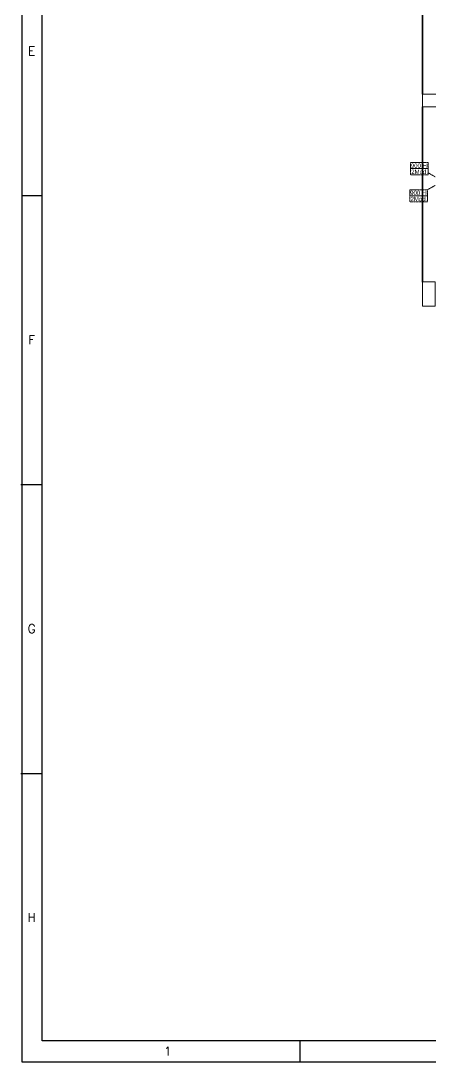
# Model space of a CAD drawing. Extents: x 2982526 to 3410143, y -1442121 to -1332990.
# Drawn here: x 2982526 to 2990087, y -1389320 to -1370105 of the extents above; entities that cross this region are included whole.
import ezdxf
from ezdxf.enums import TextEntityAlignment as Align

# ---------------------------------------------------------------- set-up
doc = ezdxf.new("R2010")
doc.units = 0
doc.header["$MEASUREMENT"] = 0
doc.linetypes.add('1', pattern=[0, 0, 0])
doc.linetypes.add('DASHED2', pattern=[0.375, 0.25, -0.125])
doc.layers.add('CFT_LOOPING', color=7, linetype='1', lineweight=0, true_color=0xd6d600)
doc.layers.add('Column', color=162, linetype='Continuous', lineweight=13)
doc.layers.add('WALL', color=7, linetype='1', lineweight=35)
doc.layers.add('TEXT', color=5, linetype='1')
doc.layers.add('TITLE', color=7, linetype='Continuous')
doc.styles.add('ROMANS', font='romans.shx')

# ---------------------------------------------------------------- blocks, each defined once
blk = doc.blocks.new('A$C1BA14061')
at = {"layer": 'TITLE', "color": 7}
for p, q in [((0, -140464), (0, 0)), ((203982, -140464), (0, -140464))]:
    blk.add_line(p, q, dxfattribs=at)
at = {"layer": 'TITLE'}
for p, q in [((1204, -139174), (1204, -1290)), ((202692, -139174), (1204, -139174))]:
    blk.add_line(p, q, dxfattribs=at)
at = {"layer": 'TITLE', "color": 0}
for p, q in [((0, -87790), (1204, -87790)), ((-86, -105348), (1204, -105348)), ((-86, -122906), (1204, -122906)), ((16920, -140464), (16920, -139174))]:
    blk.add_line(p, q, dxfattribs=at)
at = {"layer": 'TITLE', "color": 0, "style": 'ROMANS', "width": 1}
for s, p in [('E', (573, -78997)), ('F', (573, -96555)), ('G', (573, -114113)), ('H', (573, -131671)), ('1', (8852, -139799))]:
    blk.add_text(s, height=535, dxfattribs=at).set_placement(p, align=Align.MIDDLE)
blk = doc.blocks.new('Q5YYYU')
at = {"layer": 'Column'}
for points in [[(450, 3910), (450, 3680), (0, 3680), (0, 3910)], [(0, 450), (230, 450), (230, 0), (0, 0)]]:
    blk.add_lwpolyline(points, close=True, dxfattribs=at)
at = {"layer": 'WALL', "color": 8}
for p, q in [((0, 7245), (0, 3910)), ((0, 3680), (0, 440.316))]:
    blk.add_line(p, q, dxfattribs=at)

msp = doc.modelspace()

# ---------------------------------------------------------------- linework, layer by layer
at = {"layer": 'CFT_LOOPING', "color": 7, "linetype": 'DASHED2', "ltscale": 5}
for p, q in [((2990177.3, -1372983.1), (2990046.6, -1372908)), ((2990034.1, -1373222.5), (2990177.3, -1373144.1))]:
    msp.add_line(p, q, dxfattribs=at)
at = {"layer": 'CFT_LOOPING', "color": 7, "linetype": 'DASHED2', "ltscale": 5, "elevation": 0}
for points in [[(2989721.7, -1372720.5), (2990046.6, -1372720.5), (2990046.6, -1372833), (2989721.7, -1372833)], [(2989721.7, -1372833), (2990046.6, -1372833), (2990046.6, -1372945.5), (2989721.7, -1372945.5)], [(2989709.2, -1373222.5), (2990034.1, -1373222.5), (2990034.1, -1373335), (2989709.2, -1373335)], [(2989709.2, -1373335), (2990034.1, -1373335), (2990034.1, -1373447.5), (2989709.2, -1373447.5)]]:
    msp.add_lwpolyline(points, close=True, dxfattribs=at)

# ---------------------------------------------------------------- block references
at = {"layer": 'TITLE', "xscale": 0.3035552556082519, "yscale": 0.3035553943041123, "zscale": 0.3035553665695551}
msp.add_blockref('A$C1BA14061', (2982551.7, -1346682), dxfattribs=at)
at = {"layer": 'WALL', "color": 240, "true_color": 0xed1f24}
msp.add_blockref('Q5YYYU', (2989947.3, -1375369.8), dxfattribs=at)

# ---------------------------------------------------------------- texts
at = {"layer": 'TEXT', "color": 7, "char_height": 80, "attachment_point": 1}
for s, insert, width in [('\\A1;{\\fArial|b0|i0|c0|p34;900 Ht\\P}', (2989729.2, -1372738.5), 8957.987), ('\\A1;{\\fArial|b0|i0|c0|p34;2Mod.\\P}', (2989736.2, -1372851), 352.575), ('\\A1;{\\fArial|b0|i0|c0|p34;900 Ht\\P}', (2989716.7, -1373240.6), 8957.987), ('\\A1;{\\fArial|b0|i0|c0|p34;2Mod.\\P}', (2989723.7, -1373353.1), 352.575)]:
    msp.add_mtext(s, dxfattribs=dict(at, insert=insert, width=width))

doc.saveas('drawing.dxf')
